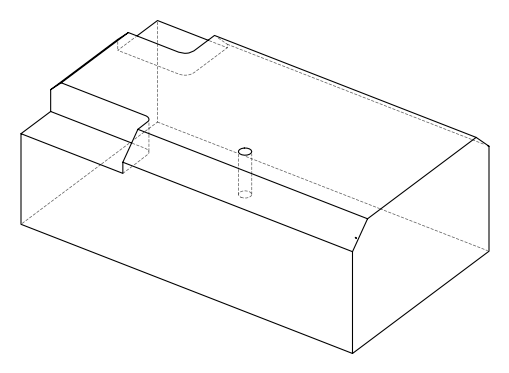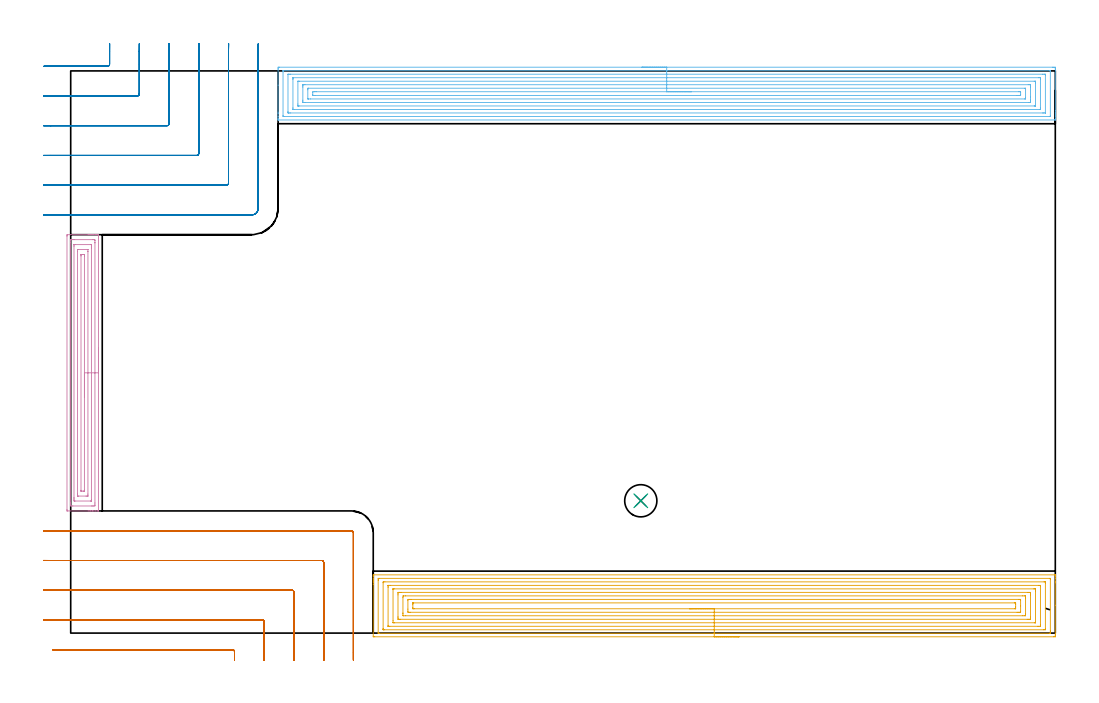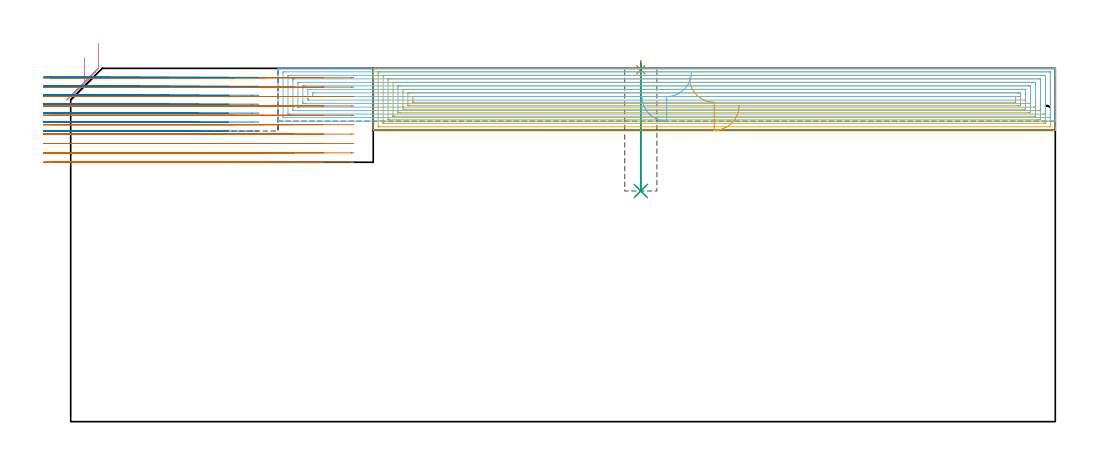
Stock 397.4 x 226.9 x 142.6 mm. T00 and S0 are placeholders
(PLAN: 8 operations, 4 tool changes, 69 min)
(1 SPOT_DRILL | STEP1POCKET | NXT0321_9005460120000 | 0.03 min | 2 mm3)
(2 DRILL_BLIND_HOLE_INTO_CENTER | STEP1POCKET | UGT0301_480 | 0.21 min | 2692 mm3)
(3 DRILL_TO_ENLARGE_BLIND_HOLE | STEP1POCKET | UGT0301_374 | 0.21 min | 3857 mm3)
(4 AREA_MILL | FG_CHAMFER_SURFACE | UGT0205_001 | 4.69 min | 10077 mm3)
(5 AREA_MILL_1 | FG_CHAMFER_SURFACE_1 | UGT0205_001 | 20.25 min | 88624 mm3)
(6 AREA_MILL_2 | FG_CHAMFER_SURFACE_2 | UGT0205_001 | 20.39 min | 72978 mm3)
(7 MILL_CORNER_NOTCH_RECTANGULAR | CORNER_NOTCH_RECTANGULAR | NXT0201_012 | Follow Part, ap 4, ae 75% | 14.26 min | 224402 mm3)
(8 MILL_CORNER_NOTCH_RECTANGULAR_1 | CORNER_NOTCH_RECTANGULAR_1 | NXT0201_012 | Follow Part, ap 4, ae 75% | 9 min | 137011 mm3)
(TOOL NXT0321_9005460120000 | NC Spot Drill, 142deg, 12mm, Carbide, Uncoated | D12 PA142 FL30 Z2)
(TOOL UGT0301_480 | Carbide Drill 8.5 mm | D8.5 PA118 FL75 Z2)
(TOOL UGT0301_374 | Twist Drill Flat Bottom 13 mm | D13 PA180 FL101 Z2)
(TOOL UGT0205_001 | Chamfer Mill 20 x 3 x 45 deg. | D20 FL50 Z2)
(TOOL NXT0201_012 | ENDMILL 16mm [2P460-1600-NA 1630] | D16 FL38 Z6)
(OP 1 SPOT_DRILL)
G17 G21 G94 G90
T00 M6
G54
G17 G0 G90 X230.1 Y53.4 S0 M3
G43 Z152.6 H0
G94 G81 G98 Z142.036 F250. R145.6
G80
M5
M2
(OP 2 DRILL_BLIND_HOLE_INTO_CENTER)
G17 G21 G94 G90
T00 M6
G54
G17 G0 G90 X230.1 Y53.4 S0 M3
G43 Z152.6 H0
G94 G81 G98 Z93.1 F250. R144.6
G80
M5
M2
(OP 3 DRILL_TO_ENLARGE_BLIND_HOLE)
G17 G21 G94 G90
T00 M6
G54
G17 G0 G90 X230.1 Y53.4 S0 M3
G43 Z152.6 H0
G94 G73 G98 Z93.1 F250. Q12.375 R144.6
G80
M5
M2
(OP 4 AREA_MILL)
G17 G21 G94 G90
T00 M6
G54
G17 G0 G90 X11.198 Y115.049 S1061 M3
G43 Z152.6 H0
Z152.598
G94 G1 Y115.011 Z151.727 F250.
Y114.897 Z150.862
Y114.708 Z150.01
Y114.446 Z149.178
Y114.112 Z148.372
Y113.709 Z147.598
Y113.241 Z146.862
Y112.71 Z146.17
Y112.12 Z145.527
Y111.477 Z144.938
Y110.785 Z144.406
Y110.049 Z143.938
Y109.276 Z143.535
Y108.47 Z143.201
Y107.638 Z142.939
Y106.786 Z142.75
Y105.921 Z142.636
Y105.049 Z142.598
X11.196 Y49.412 Z142.595
Y49.391 Z142.593
X11.179 Y49.308 Z142.571
X11.17 Y49.3 Z142.561
X10.879 Z142.278
X10.129 Z141.529
X9.357 Z140.756
X8.854 Z140.25
X8.602 Z139.999
X7.964 Z139.361
X7.712 Z139.11
X7.074 Z138.468
X-1.169 Y49.301 Z130.228
X-1.493 Y49.305 Z129.904
X-1.495 Y49.309 Z129.902
X-1.499 Y49.871 Z129.901
X-1.5 Y160.229 Z129.9
X-1.496 Y160.556 Z129.902
X-1.491 Y160.79 Z129.906
X-1.252 Y160.8 Z130.145
X7.074 Z138.468
X7.712 Z139.11
X7.964 Z139.361
X8.602 Z139.999
X8.854 Z140.25
X9.357 Z140.756
X10.129 Z141.529
X10.633 Z142.032
X10.88 Z142.278
X11.167 Y160.792 Z142.559
X11.204 Y160.79 Z142.596
X11.2 Y160.677 Z142.6
X11.198 Y105.049 Z142.598
X9.783 Z141.183
X9.781 Y52.503 Z141.181
X9.779 Y51.651 Z141.179
X9.777 Y51.617 Z141.177
X9.743 Y51.31 Z141.143
X9.202 Y51.302 Z140.602
X8.854 Y51.301 Z140.254
X8.315 Y51.3 Z139.715
X0.846 Y51.301 Z132.246
X0.304 Y51.303 Z131.704
X-0.043 Y51.31 Z131.357
X-0.08 Y51.651 Z131.32
X-0.083 Y51.69 Z131.317
X-0.086 Y52.541 Z131.314
Y52.583
Y157.601
X-0.082 Y158.449 Z131.318
X-0.08 Y158.486 Z131.32
X-0.043 Y158.79 Z131.357
X0.498 Y158.798 Z131.898
X0.846 Y158.799 Z132.246
X1.385 Y158.8 Z132.785
X8.854 Y158.799 Z140.254
X9.396 Y158.797 Z140.796
X9.743 Y158.79 Z141.143
X9.78 Y158.449 Z141.18
X9.783 Y158.41 Z141.183
X9.786 Y157.559 Z141.186
Y157.517
X9.783 Y105.049 Z141.183
X8.369 Y105.05 Z139.769
X8.367 Y53.918 Z139.767
X8.365 Y53.431 Z139.765
X8.363 Y53.331 Z139.763
X8.361 Y53.314 Z139.761
X8.312 Y53.308 Z139.712
X8.226 Y53.303 Z139.626
X8.095 Y53.3 Z139.495
X1.736 Y53.301 Z133.136
X1.605 Y53.303 Z133.005
X1.35 Y53.31 Z132.75
X1.336 Y53.431 Z132.736
X1.331 Y53.836 Z132.731
X1.329 Y54.321 Z132.729
Y54.728
Y156.187
X1.331 Y156.669 Z132.731
X1.333 Y156.77 Z132.733
X1.335 Y156.787 Z132.735
X1.388 Y156.793 Z132.788
X1.475 Y156.797 Z132.875
X1.605 Y156.8 Z133.005
X1.736 Z133.136
X7.964 Y156.799 Z139.364
X8.095 Y156.797 Z139.495
X8.35 Y156.79 Z139.75
X8.364 Y156.669 Z139.764
X8.369 Y156.264 Z139.769
X8.371 Y155.779 Z139.771
Y155.372
X8.369 Y105.05 Z139.769
X6.955 Z138.355
X6.953 Y56.101 Z138.353
X6.948 Y55.337 Z138.348
X6.947 Y55.315 Z138.347
X6.934 Y55.31 Z138.334
X6.885 Y55.305 Z138.285
X6.785 Y55.302 Z138.185
X6.585 Y55.3 Z137.985
X6.185 Z137.585
X3.073 Z134.473
X2.897 Y55.301 Z134.297
X2.809 Y55.303 Z134.209
X2.765 Y55.307 Z134.165
X2.749 Y55.31 Z134.149
X2.748 Y55.322 Z134.148
X2.743 Y55.983 Z134.143
Y56.101
Y153.999
X2.748 Y154.767 Z134.148
X2.749 Y154.788 Z134.149
X2.766 Y154.791 Z134.166
X2.815 Y154.796 Z134.215
X2.915 Y154.799 Z134.315
X6.803 Z138.203
X6.891 Y154.797 Z138.291
X6.935 Y154.793 Z138.335
X6.95 Y154.79 Z138.35
X6.951 Y154.778 Z138.351
X6.957 Y154.117 Z138.357
Y153.999
X6.955 Y105.05 Z138.355
X5.541 Z136.941
X5.538 Y57.637 Z136.938
X5.535 Y57.393 Z136.935
X5.532 Y57.326 Z136.932
X5.526 Y57.309 Z136.926
X5.512 Y57.306 Z136.912
X5.44 Y57.302 Z136.84
X5.295 Y57.3 Z136.695
X4.986 Z136.386
X4.405 Y57.301 Z135.805
X4.212 Y57.303 Z135.612
X4.179 Y57.306 Z135.579
X4.166 Y57.309 Z135.566
X4.164 Y57.336 Z135.564
X4.159 Y57.467 Z135.559
X4.157 Y57.632 Z135.557
Y152.219
X4.158 Y152.466 Z135.558
X4.162 Y152.715 Z135.562
X4.164 Y152.779 Z135.564
X4.189 Y152.79 Z135.589
X4.26 Y152.795 Z135.66
X4.405 Y152.798 Z135.805
X4.714 Y152.8 Z136.114
X5.295 Y152.799 Z136.695
X5.488 Y152.797 Z136.888
X5.521 Y152.794 Z136.921
X5.534 Y152.791 Z136.934
X5.536 Y152.764 Z136.936
X5.541 Y152.632 Z136.941
X5.542 Y152.467 Z136.942
X5.543 Y152.219 Z136.943
X5.541 Y105.05 Z136.941
Y104.178 Z136.979
Y103.313 Z137.093
Y102.461 Z137.281
Y101.629 Z137.544
Y100.823 Z137.878
Y100.05 Z138.28
Y99.314 Z138.749
Y98.622 Z139.28
Y97.978 Z139.869
Y97.389 Z140.513
Y96.858 Z141.205
Y96.389 Z141.941
X5.54 Y95.986 Z142.714
Y95.652 Z143.52
Y95.39 Z144.352
Y95.201 Z145.204
Y95.087 Z146.069
Y95.049 Z146.94
G0 Z152.6
M5
M2
(OP 5 AREA_MILL_1)
G17 G21 G94 G90
T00 M6
G54
G17 G0 G90 X269.75 Y-1.5 S1061 M3
G43 Z152.6 H0
Z127.6
G94 G1 X269.712 Z126.728 F250.
X269.598 Z125.863
X269.409 Z125.012
X269.147 Z124.18
X268.813 Z123.374
X268.41 Z122.6
X267.942 Z121.864
X267.41 Z121.172
X266.821 Z120.529
X266.178 Z119.939
X265.486 Z119.408
X264.75 Z118.94
X263.976 Z118.537
X263.17 Z118.203
X262.338 Z117.941
X261.486 Z117.752
X260.622 Z117.638
X259.75 Z117.6
X122.71
X122.344 Y-1.496 Z117.602
X122.11 Y-1.492 Z117.606
X122.1 Y-1.254 Z117.844
Y19.706 Z138.801
Y20.312 Z139.406
Y20.874 Z139.971
Y21.199 Z140.295
Y21.761 Z140.857
Y22.086 Z141.181
Y22.736 Z141.835
Y23.114 Z142.213
X122.107 Y23.471 Z142.562
X122.11 Y23.497 Z142.588
X122.264 Y23.5 Z142.6
X397.236
X397.39 Y23.497 Z142.588
X397.393 Y23.471 Z142.562
X397.4 Y23.114 Z142.213
Y22.736 Z141.835
Y22.086 Z141.181
Y20.874 Z139.971
Y20.312 Z139.406
Y11.222 Z130.319
Y-0.367 Z118.73
X397.396 Y-0.973 Z118.125
X397.392 Y-1.492 Z117.606
X397.315 Y-1.494 Z117.603
X396.79 Y-1.5 Z117.6
X259.75
Y-0.086 Z119.014
X124.495
X124.272 Y-0.084 Z119.016
X124.161 Y-0.081 Z119.019
X124.114 Y-0.079 Z119.021
X124.11 Y-0.045 Z119.055
X124.105 Y0.055 Z119.155
X124.101 Y0.306 Z119.406
Y21.199 Z140.299
X124.102 Y21.59 Z140.69
X124.11 Y21.984 Z141.084
X124.115 Y22.079 Z141.179
X124.161 Y22.081 Z141.181
X124.272 Y22.084 Z141.184
X124.495 Y22.086 Z141.186
X395.005
X395.228 Y22.084 Z141.184
X395.339 Y22.081 Z141.181
X395.386 Y22.079 Z141.179
X395.39 Y22.045 Z141.145
X395.394 Y21.945 Z141.045
X395.399 Y21.694 Z140.794
Y0.801 Z119.901
X395.398 Y0.41 Z119.51
X395.39 Y0.016 Z119.116
X395.385 Y-0.079 Z119.021
X395.339 Y-0.081 Z119.019
X395.228 Y-0.084 Z119.016
X395.005 Y-0.086 Z119.014
X259.75
Y1.328 Z120.428
X126.643 Y1.329 Z120.429
X126.281 Y1.33 Z120.43
X126.161 Y1.333 Z120.433
X126.122 Y1.335 Z120.435
X126.11 Y1.347 Z120.447
X126.106 Y1.388 Z120.488
X126.102 Y1.508 Z120.608
X126.1 Y1.688 Z120.788
Y1.868 Z120.968
X126.101 Y20.312 Z139.412
X126.102 Y20.489 Z139.589
X126.11 Y20.664 Z139.764
X126.281 Y20.667 Z139.767
X126.813 Y20.671 Z139.771
X392.857
X393.219 Y20.67 Z139.77
X393.339 Y20.667 Z139.767
X393.378 Y20.665 Z139.765
X393.39 Y20.653 Z139.753
X393.394 Y20.611 Z139.711
X393.398 Y20.492 Z139.592
X393.4 Y20.312 Z139.412
Y20.132 Z139.232
X393.399 Y1.688 Z120.788
X393.398 Y1.51 Z120.61
X393.39 Y1.335 Z120.435
X393.219 Y1.333 Z120.433
X392.687 Y1.329 Z120.429
X259.75 Y1.328 Z120.428
Y2.743 Z121.843
X128.79
X128.191 Y2.747 Z121.847
X128.123 Y2.749 Z121.849
X128.11 Y2.752 Z121.852
X128.107 Y2.772 Z121.872
X128.103 Y2.822 Z121.922
X128.101 Y3.024 Z122.124
X128.1 Y18.505 Z137.605
X128.101 Y18.965 Z138.065
X128.104 Y19.178 Z138.278
X128.108 Y19.231 Z138.331
X128.111 Y19.25 Z138.35
X128.133 Y19.252 Z138.352
X128.238 Y19.255 Z138.355
X128.959 Y19.257 Z138.357
X129.128
X390.71
X391.309 Y19.253 Z138.353
X391.377 Y19.25 Z138.35
X391.39 Y19.248 Z138.348
X391.393 Y19.228 Z138.328
X391.397 Y19.178 Z138.278
X391.399 Y18.976 Z138.076
X391.4 Y3.495 Z122.595
X391.399 Y3.035 Z122.135
X391.396 Y2.821 Z121.921
X391.392 Y2.769 Z121.869
X391.389 Y2.749 Z121.849
X391.367 Y2.748 Z121.848
X391.262 Y2.745 Z121.845
X390.541 Y2.743 Z121.843
X390.372
X259.75
Y4.157 Z123.257
X130.745
X130.552 Y4.158 Z123.258
X130.167 Y4.162 Z123.262
X130.119 Y4.164 Z123.264
X130.11 Y4.172 Z123.272
X130.106 Y4.201 Z123.301
X130.102 Y4.257 Z123.357
X130.101 Y4.348 Z123.448
X130.1 Y4.989 Z124.089
X130.101 Y17.651 Z136.751
X130.103 Y17.812 Z136.912
X130.106 Y17.83 Z136.93
X130.108 Y17.835 Z136.935
X130.129 Y17.837 Z136.937
X130.23 Y17.841 Z136.941
X130.359 Y17.843 Z136.943
X130.552
X388.755
X388.948 Y17.842 Z136.942
X389.333 Y17.838 Z136.938
X389.38 Y17.836 Z136.936
X389.39 Y17.828 Z136.928
X389.394 Y17.799 Z136.899
X389.398 Y17.743 Z136.843
X389.399 Y17.651 Z136.751
X389.4 Y17.011 Z136.111
X389.399 Y4.348 Z123.448
X389.397 Y4.188 Z123.288
X389.394 Y4.169 Z123.269
X389.392 Y4.165 Z123.265
X389.372 Y4.163 Z123.263
X389.27 Y4.159 Z123.259
X389.141 Y4.157 Z123.257
X388.948
X259.75
Y5.571 Z124.671
X133.085 Y5.572 Z124.672
X132.53 Y5.575 Z124.675
X132.185 Y5.578 Z124.678
X132.11 Y5.588 Z124.688
X132.104 Y5.659 Z124.759
X132.101 Y6.122 Z125.222
X132.1 Y6.55 Z125.65
Y15.418 Z134.518
X132.104 Y15.878 Z134.978
X132.109 Y16.296 Z135.396
X132.123 Y16.422 Z135.522
X132.253 Y16.424 Z135.524
X132.53 Y16.427 Z135.527
X132.869 Y16.428 Z135.528
X133.423 Y16.429 Z135.529
X386.415 Y16.428 Z135.528
X386.97 Y16.425 Z135.525
X387.315 Y16.422 Z135.522
X387.39 Y16.412 Z135.512
X387.396 Y16.341 Z135.441
X387.399 Y15.878 Z134.978
X387.4 Y15.45 Z134.55
Y6.582 Z125.682
X387.396 Y6.122 Z125.222
X387.391 Y5.704 Z124.804
X387.377 Y5.578 Z124.678
X387.247 Y5.576 Z124.676
X386.97 Y5.573 Z124.673
X386.631 Y5.571 Z124.671
X386.077
X259.75
Y6.985 Z126.085
X135.209
X134.338 Y6.987 Z126.087
X134.316 Y6.988 Z126.088
X134.11 Y7.009 Z126.109
X134.104 Y7.22 Z126.32
X134.101 Y7.896 Z126.996
X134.1 Y8.11 Z127.21
X134.101 Y14.317 Z133.417
X134.11 Y14.991 Z134.091
X134.295 Y15.012 Z134.112
X134.316 Y15.013 Z134.113
X135.185 Y15.015 Z134.115
X384.267
X385.162 Y15.013 Z134.113
X385.184 Y15.012 Z134.112
X385.39 Y14.991 Z134.091
X385.396 Y14.78 Z133.88
X385.399 Y14.104 Z133.204
X385.4 Y13.89 Z132.99
X385.399 Y7.683 Z126.783
X385.39 Y7.009 Z126.109
X385.205 Y6.988 Z126.088
X385.184 Y6.987 Z126.087
X384.315 Y6.985 Z126.085
X259.75
Y8.399 Z127.499
X136.994 Y8.4 Z127.5
X136.485 Y8.402 Z127.502
X136.101 Y8.407 Z127.507
X136.1 Y8.784 Z127.884
Y9.67 Z128.77
Y13.217 Z132.317
X136.101 Y13.593 Z132.693
X136.61 Y13.599 Z132.699
X136.994 Y13.6 Z132.7
X137.501
X382.506
X383.015 Y13.598 Z132.698
X383.399 Y13.593 Z132.693
X383.4 Y13.217 Z132.317
Y11. Z130.1
Y8.783 Z127.883
X383.399 Y8.406 Z127.506
X382.89 Y8.401 Z127.501
X382.506 Y8.4 Z127.5
X381.999 Y8.399 Z127.499
X259.75
Y9.814 Z128.914
X138.635
X138.345 Y9.815 Z128.915
X138.201 Y9.818 Z128.918
X138.131 Y9.821 Z128.921
X138.11 Y9.826 Z128.926
X138.108 Y9.852 Z128.952
X138.101 Y10.344 Z129.444
X138.1 Y11.443 Z130.543
X138.102 Y12.116 Z131.216
X138.108 Y12.163 Z131.263
X138.111 Y12.18 Z131.28
X138.127 Y12.181 Z131.281
X138.219 Y12.184 Z131.284
X138.406 Y12.186 Z131.286
X380.865
X381.155 Y12.185 Z131.285
X381.299 Y12.182 Z131.282
X381.369 Y12.179 Z131.279
X381.39 Y12.174 Z131.274
X381.392 Y12.148 Z131.248
X381.399 Y11.656 Z130.756
X381.4 Y10.557 Z129.657
X381.398 Y9.884 Z128.984
X381.392 Y9.837 Z128.937
X381.389 Y9.82 Z128.92
X381.373 Y9.819 Z128.919
X381.281 Y9.816 Z128.916
X381.094 Y9.814 Z128.914
X259.75
X258.878 Z128.952
X258.014 Z129.066
X257.162 Z129.254
X256.33 Z129.517
X255.524 Z129.851
X254.75 Z130.253
X254.014 Z130.722
X253.322 Z131.253
X252.679 Z131.843
X252.09 Z132.486
X251.558 Z133.178
X251.09 Z133.914
X250.687 Z134.687
X250.353 Z135.493
X250.091 Z136.325
X249.902 Z137.177
X249.788 Z138.042
X249.75 Z138.914
G0 Z152.6
M5
M2
(OP 6 AREA_MILL_2)
G17 G21 G94 G90
T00 M6
G54
G17 G0 G90 X230.55 Y228.4 S1061 M3
G43 Z152.6 H0
Z131.3
G94 G1 X230.588 Z130.428 F250.
X230.702 Z129.564
X230.891 Z128.712
X231.153 Z127.88
X231.487 Z127.074
X231.89 Z126.3
X232.358 Z125.564
X232.89 Z124.872
X233.479 Z124.229
X234.122 Z123.64
X234.814 Z123.109
X235.55 Z122.64
X236.324 Z122.237
X237.13 Z121.903
X237.962 Z121.641
X238.814 Z121.452
X239.678 Z121.338
X240.55 Z121.3
X396.299
X396.79 Y228.399 Z121.301
X397.275 Y228.395 Z121.303
X397.391 Y228.392 Z121.306
X397.396 Y227.915 Z121.783
X397.4 Y227.31 Z122.387
Y210.841 Z138.854
Y210.237 Z139.457
Y209.678 Z140.019
Y209.353 Z140.343
Y208.794 Z140.902
Y208.469 Z141.226
Y207.82 Z141.879
Y207.456 Z142.243
Y207.116 Z142.575
X397.392 Y207.102 Z142.588
X397.236 Y207.1 Z142.6
X83.864
X83.708 Y207.102 Z142.588
X83.7 Y207.116 Z142.575
Y207.456 Z142.243
Y207.82 Z141.879
Y208.469 Z141.226
Y209.678 Z140.019
Y210.237 Z139.457
Y221.146 Z128.552
Y227.311 Z122.387
X83.704 Y227.915 Z121.783
X83.709 Y228.392 Z121.306
X83.825 Y228.395 Z121.303
X84.31 Y228.4 Z121.3
X240.55
Y226.986 Z122.714
X395.004 Y226.985 Z122.715
X395.05
X395.39 Y226.975 Z122.725
X395.394 Y226.869 Z122.831
X395.399 Y226.64 Z123.06
Y208.962 Z140.738
X395.392 Y208.57 Z141.13
X395.39 Y208.523 Z141.177
X395.373 Y208.52 Z141.18
X395.322 Y208.517 Z141.183
X395.216 Y208.515 Z141.185
X86.096
X86.049
X85.71 Y208.525 Z141.175
X85.706 Y208.631 Z141.069
X85.701 Y208.86 Z140.84
Y226.538 Z123.162
X85.708 Y226.93 Z122.77
X85.71 Y226.977 Z122.723
X85.727 Y226.98 Z122.72
X85.778 Y226.983 Z122.717
X85.884 Y226.985 Z122.715
X240.55 Y226.986 Z122.714
Y225.571 Z124.129
X392.326
X392.908 Y225.57 Z124.13
X393.218 Y225.567 Z124.133
X393.321 Y225.564 Z124.136
X393.39 Y225.556 Z124.144
X393.394 Y225.442 Z124.258
X393.398 Y225.263 Z124.437
X393.4 Y225.084 Z124.616
X393.399 Y210.058 Z139.642
X393.396 Y209.998 Z139.702
X393.39 Y209.951 Z139.749
X393.385 Y209.935 Z139.765
X393.373 Y209.934 Z139.766
X393.218 Y209.931 Z139.769
X392.637 Y209.929 Z139.771
X392.326 Y209.928 Z139.772
X88.774 Y209.929 Z139.771
X88.192 Y209.93 Z139.77
X87.882 Y209.933 Z139.767
X87.779 Y209.935 Z139.765
X87.71 Y209.944 Z139.756
X87.706 Y210.057 Z139.643
X87.702 Y210.237 Z139.463
X87.7 Y210.416 Z139.284
X87.701 Y225.442 Z124.258
X87.704 Y225.502 Z124.198
X87.71 Y225.549 Z124.151
X87.715 Y225.565 Z124.135
X87.727 Y225.566 Z124.134
X87.882 Y225.569 Z124.131
X88.463 Y225.571 Z124.129
X88.774
X240.55
Y224.157 Z125.543
X390.764
X391.288 Y224.156 Z125.544
X391.341 Y224.155 Z125.545
X391.377 Y224.151 Z125.549
X391.39 Y224.148 Z125.552
X391.392 Y224.128 Z125.572
X391.396 Y223.928 Z125.772
X391.4 Y223.528 Z126.172
Y212.005 Z137.695
X391.395 Y211.579 Z138.121
X391.39 Y211.367 Z138.333
X391.387 Y211.349 Z138.351
X391.362 Y211.347 Z138.353
X391.304 Y211.345 Z138.355
X391.208 Y211.343 Z138.357
X90.336
X89.812 Y211.344 Z138.356
X89.759 Y211.345 Z138.355
X89.723 Y211.349 Z138.351
X89.71 Y211.352 Z138.348
X89.708 Y211.372 Z138.328
X89.704 Y211.572 Z138.128
X89.7 Y211.972 Z137.728
Y223.495 Z126.205
X89.705 Y223.921 Z125.779
X89.71 Y224.133 Z125.567
X89.713 Y224.151 Z125.549
X89.738 Y224.153 Z125.547
X89.796 Y224.155 Z125.545
X89.892 Y224.157 Z125.543
X240.55
Y222.743 Z126.957
X388.888
X389.154 Y222.741 Z126.959
X389.331 Y222.738 Z126.962
X389.389 Y222.736 Z126.964
X389.392 Y222.728 Z126.972
X389.395 Y222.702 Z126.998
X389.398 Y222.611 Z127.089
X389.4 Y221.972 Z127.728
X389.399 Y212.889 Z136.811
X389.397 Y212.809 Z136.891
X389.394 Y212.77 Z136.93
X389.392 Y212.765 Z136.935
X389.362 Y212.763 Z136.937
X389.287 Y212.76 Z136.94
X389.021 Y212.757 Z136.943
X388.888
X92.212
X91.946 Y212.759 Z136.941
X91.769 Y212.762 Z136.938
X91.711 Y212.764 Z136.936
X91.708 Y212.772 Z136.928
X91.705 Y212.798 Z136.902
X91.702 Y212.889 Z136.811
X91.7 Y213.528 Z136.172
X91.701 Y222.611 Z127.089
X91.703 Y222.691 Z127.009
X91.706 Y222.73 Z126.97
X91.708 Y222.734 Z126.966
X91.738 Y222.737 Z126.963
X91.813 Y222.74 Z126.96
X92.079 Y222.743 Z126.957
X92.212
X240.55
Y221.329 Z128.371
X386.479
X386.969 Y221.327 Z128.373
X387.377 Y221.323 Z128.377
X387.39 Y221.321 Z128.379
X387.396 Y221.305 Z128.395
X387.399 Y220.844 Z128.856
X387.4 Y220.417 Z129.283
Y216.424 Z133.276
Y215.114 Z134.586
X387.398 Y214.656 Z135.044
X387.394 Y214.235 Z135.465
X387.388 Y214.178 Z135.522
X387.336 Y214.176 Z135.524
X387.214 Y214.173 Z135.527
X386.969 Y214.172 Z135.528
X386.566 Y214.171 Z135.529
X94.621
X94.131 Y214.173 Z135.527
X93.723 Y214.177 Z135.523
X93.71 Y214.179 Z135.521
X93.704 Y214.195 Z135.505
X93.701 Y214.656 Z135.044
X93.7 Y215.083 Z134.617
Y220.386 Z129.314
X93.702 Y220.844 Z128.856
X93.706 Y221.264 Z128.436
X93.712 Y221.322 Z128.378
X93.764 Y221.324 Z128.376
X93.886 Y221.327 Z128.373
X94.131 Y221.328 Z128.372
X94.534 Y221.329 Z128.371
X240.55
Y219.915 Z129.785
X385.183 Y219.914 Z129.786
X385.23 Y219.913 Z129.787
X385.367 Y219.908 Z129.792
X385.39 Y219.863 Z129.837
X385.393 Y219.844 Z129.856
X385.399 Y219.746 Z129.954
Y216.211 Z133.489
X385.395 Y215.995 Z133.705
X385.385 Y215.592 Z134.108
X385.183 Y215.587 Z134.113
X385.137 Y215.586 Z134.114
X96.81 Y215.585 Z134.115
X95.917 Y215.586 Z134.114
X95.87 Y215.587 Z134.113
X95.733 Y215.592 Z134.108
X95.71 Y215.637 Z134.063
X95.707 Y215.656 Z134.044
X95.701 Y215.753 Z133.947
Y219.289 Z130.411
X95.705 Y219.505 Z130.195
X95.715 Y219.908 Z129.792
X95.917 Y219.913 Z129.787
X95.963 Y219.914 Z129.786
X240.55 Y219.915 Z129.785
Y218.5 Z131.2
X382.505
X383.089 Y218.498 Z131.202
X383.398 Y218.493 Z131.207
X383.4 Y218.192 Z131.508
Y217.308 Z132.392
X383.398 Y217.007 Z132.693
X382.815 Y217.001 Z132.699
X382.505 Y217. Z132.7
X381.924
X98.595
X98.011 Y217.002 Z132.698
X97.702 Y217.007 Z132.693
X97.7 Y217.31 Z132.39
Y218.192 Z131.508
X97.702 Y218.493 Z131.207
X98.285 Y218.499 Z131.201
X98.595 Y218.5 Z131.2
X99.176
X240.55
X241.422 Z131.238
X242.286 Z131.351
X243.138 Z131.54
X243.97 Z131.803
X244.776 Z132.136
X245.55 Z132.539
X246.286 Z133.008
X246.978 Z133.539
X247.621 Z134.129
X248.21 Z134.772
X248.742 Z135.464
X249.21 Z136.2
X249.613 Z136.973
X249.947 Z137.779
X250.209 Z138.611
X250.398 Z139.463
X250.512 Z140.328
X250.55 Z141.2
G0 Z152.6
M5
M2
(OP 7 MILL_CORNER_NOTCH_RECTANGULAR)
G17 G21 G94 G90
T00 M6
G54
G17 G0 G90 X66.117 Y-11. S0 M3
G43 Z152.6 H1
Z138.81
G94 G1 X66.101 Y-8. F250.
X66.1 Y-7.746 F500.
Y-7.495
G3 X65.305 Y-6.7 R0.8
G1 X-4.372
X-7.372 F250.
G0 Z152.6
X78.122 Y-11.
Z138.81
G1 X78.101 Y-8.
X78.1 Y-7.746 F500.
Y4.505
G3 X77.305 Y5.3 R0.8
G1 X-7.756
X-8. Y5.301
X-11. Y5.321 F250.
G0 Z152.6
X90.133 Y-11.
Z138.81
G1 X90.101 Y-8.
G2 X90.1 Y-7.746 R24. F500.
G1 Y16.505
G3 X89.305 Y17.3 R0.8
G1 X-7.756
G2 X-8. Y17.301 R24.
G1 X-11. Y17.332 F250.
G0 Z152.6
X102.166 Y-10.999
Z138.81
G1 X102.103 Y-8.
G2 X102.1 Y-7.746 R12. F500.
G1 Y28.504
G3 X101.304 Y29.3 R0.8
G1 X-7.756
G2 X-8. Y29.302 R12.
G1 X-10.999 Y29.363 F250.
G0 Z152.6
X114.1 Y-10.746
Z138.81
G1 Y-7.746
Y40.504 F500.
G3 X113.304 Y41.3 R0.8
G1 X-7.756
X-10.756 F250.
G0 Z152.6
X66.117 Y-11.
Z135.02
G1 X66.101 Y-8.
X66.1 Y-7.746 F500.
Y-7.495
G3 X65.305 Y-6.7 R0.8
G1 X-4.372
X-7.372 F250.
G0 Z152.6
X78.122 Y-11.
Z135.02
G1 X78.101 Y-8.
X78.1 Y-7.746 F500.
Y4.505
G3 X77.305 Y5.3 R0.8
G1 X-8.
X-11. F250.
G0 Z152.6
X90.133 Y-11.
Z135.02
G1 X90.101 Y-8.
G2 X90.1 Y-7.746 R24. F500.
G1 Y16.505
G3 X89.305 Y17.3 R0.8
G1 X-8.
X-11. F250.
G0 Z152.6
X102.166 Y-10.999
Z135.02
G1 X102.103 Y-8.
G2 X102.1 Y-7.746 R12. F500.
G1 Y28.504
G3 X101.304 Y29.3 R0.8
G1 X-8.
X-11. F250.
G0 Z152.6
X114.1 Y-10.746
Z135.02
G1 Y-7.746
Y40.504 F500.
G3 X113.304 Y41.3 R0.8
G1 X-8.
X-11. F250.
G0 Z152.6
X66.117 Y-11.
Z131.23
G1 X66.101 Y-8.
X66.1 Y-7.746 F500.
Y-7.495
G3 X65.305 Y-6.7 R0.8
G1 X-4.372
X-7.372 F250.
G0 Z152.6
X78.122 Y-11.
Z131.23
G1 X78.101 Y-8.
X78.1 Y-7.746 F500.
Y4.505
G3 X77.305 Y5.3 R0.8
G1 X-8.
X-11. F250.
G0 Z152.6
X90.133 Y-11.
Z131.23
G1 X90.101 Y-8.
G2 X90.1 Y-7.746 R24. F500.
G1 Y16.505
G3 X89.305 Y17.3 R0.8
G1 X-8.
X-11. F250.
G0 Z152.6
X102.166 Y-10.999
Z131.23
G1 X102.103 Y-8.
G2 X102.1 Y-7.746 R12. F500.
G1 Y28.504
G3 X101.304 Y29.3 R0.8
G1 X-8.
X-11. F250.
G0 Z152.6
X114.1 Y-10.746
Z131.23
G1 Y-7.746
Y40.504 F500.
G3 X113.304 Y41.3 R0.8
G1 X-8.
X-11. F250.
G0 Z152.6
X66.117 Y-11.
Z127.44
G1 X66.101 Y-8.
X66.1 Y-7.746 F500.
Y-7.495
G3 X65.305 Y-6.7 R0.8
G1 X-4.372
X-7.372 F250.
G0 Z152.6
X78.122 Y-11.
Z127.44
G1 X78.101 Y-8.
X78.1 Y-7.746 F500.
Y4.505
G3 X77.305 Y5.3 R0.8
G1 X-8.
X-11. F250.
G0 Z152.6
X90.133 Y-11.
Z127.44
G1 X90.101 Y-8.
G2 X90.1 Y-7.746 R24. F500.
G1 Y16.505
G3 X89.305 Y17.3 R0.8
G1 X-8.
X-11. F250.
G0 Z152.6
X102.166 Y-10.999
Z127.44
G1 X102.103 Y-8.
G2 X102.1 Y-7.746 R12. F500.
G1 Y28.504
G3 X101.304 Y29.3 R0.8
G1 X-8.
X-11. F250.
G0 Z152.6
X114.1 Y-10.746
Z127.44
G1 Y-7.746
Y40.504 F500.
G3 X113.304 Y41.3 R0.8
G1 X-8.
X-11. F250.
G0 Z152.6
X66.1 Y-11.
Z123.65
G1 Y-8.
Y-7.495 F500.
G3 X65.305 Y-6.7 R0.8
G1 X-4.372
X-7.372 F250.
G0 Z152.6
X78.1 Y-11.
Z123.65
G1 Y-8.
Y4.505 F500.
G3 X77.305 Y5.3 R0.8
G1 X-8.
X-11. F250.
G0 Z152.6
X90.1 Y-11.
Z123.65
G1 Y-8.
Y16.505 F500.
G3 X89.305 Y17.3 R0.8
G1 X-8.
X-11. F250.
G0 Z152.6
X102.1 Y-11.
Z123.65
G1 Y-8.
Y28.504 F500.
G3 X101.304 Y29.3 R0.8
G1 X-8.
X-11. F250.
G0 Z152.6
X114.1 Y-11.
Z123.65
G1 Y-8.
Y40.504 F500.
G3 X113.304 Y41.3 R0.8
G1 X-8.
X-11. F250.
G0 Z152.6
X66.1 Y-11.
Z119.86
G1 Y-8.
Y-7.495 F500.
G3 X65.305 Y-6.7 R0.8
G1 X-4.372
X-7.372 F250.
G0 Z152.6
X78.1 Y-11.
Z119.86
G1 Y-8.
Y4.505 F500.
G3 X77.305 Y5.3 R0.8
G1 X-8.
X-11. F250.
G0 Z152.6
X90.1 Y-11.
Z119.86
G1 Y-8.
Y16.505 F500.
G3 X89.305 Y17.3 R0.8
G1 X-8.
X-11. F250.
G0 Z152.6
X102.1 Y-11.
Z119.86
G1 Y-8.
Y28.504 F500.
G3 X101.304 Y29.3 R0.8
G1 X-8.
X-11. F250.
G0 Z152.6
X114.1 Y-11.
Z119.86
G1 Y-8.
Y40.504 F500.
G3 X113.304 Y41.3 R0.8
G1 X-8.
X-11. F250.
G0 Z152.6
X66.1 Y-11.
Z116.07
G1 Y-8.
Y-7.495 F500.
G3 X65.305 Y-6.7 R0.8
G1 X-4.372
X-7.372 F250.
G0 Z152.6
X78.1 Y-11.
Z116.07
G1 Y-8.
Y4.505 F500.
G3 X77.305 Y5.3 R0.8
G1 X-8.
X-11. F250.
G0 Z152.6
X90.1 Y-11.
Z116.07
G1 Y-8.
Y16.505 F500.
G3 X89.305 Y17.3 R0.8
G1 X-8.
X-11. F250.
G0 Z152.6
X102.1 Y-11.
Z116.07
G1 Y-8.
Y28.504 F500.
G3 X101.304 Y29.3 R0.8
G1 X-8.
X-11. F250.
G0 Z152.6
X114.1 Y-11.
Z116.07
G1 Y-8.
Y40.504 F500.
G3 X113.304 Y41.3 R0.8
G1 X-8.
X-11. F250.
G0 Z152.6
X66.1 Y-11.
Z112.28
G1 Y-8.
Y-7.495 F500.
G3 X65.305 Y-6.7 R0.8
G1 X-4.372
X-7.372 F250.
G0 Z152.6
X78.1 Y-11.
Z112.28
G1 Y-8.
Y4.505 F500.
G3 X77.305 Y5.3 R0.8
G1 X-8.
X-11. F250.
G0 Z152.6
X90.1 Y-11.
Z112.28
G1 Y-8.
Y16.505 F500.
G3 X89.305 Y17.3 R0.8
G1 X-8.
X-11. F250.
G0 Z152.6
X102.1 Y-11.
Z112.28
G1 Y-8.
Y28.504 F500.
G3 X101.304 Y29.3 R0.8
G1 X-8.
X-11. F250.
G0 Z152.6
X114.1 Y-11.
Z112.28
G1 Y-8.
Y40.504 F500.
G3 X113.304 Y41.3 R0.8
G1 X-8.
X-11. F250.
G0 Z152.6
X66.1 Y-11.
Z108.49
G1 Y-8.
Y-7.495 F500.
G3 X65.305 Y-6.7 R0.8
G1 X-4.372
X-7.372 F250.
G0 Z152.6
X78.1 Y-11.
Z108.49
G1 Y-8.
Y4.505 F500.
G3 X77.305 Y5.3 R0.8
G1 X-8.
X-11. F250.
G0 Z152.6
X90.1 Y-11.
Z108.49
G1 Y-8.
Y16.505 F500.
G3 X89.305 Y17.3 R0.8
G1 X-8.
X-11. F250.
G0 Z152.6
X102.1 Y-11.
Z108.49
G1 Y-8.
Y28.504 F500.
G3 X101.304 Y29.3 R0.8
G1 X-8.
X-11. F250.
G0 Z152.6
X114.1 Y-11.
Z108.49
G1 Y-8.
Y40.504 F500.
G3 X113.304 Y41.3 R0.8
G1 X-8.
X-11. F250.
G0 Z152.6
X66.1 Y-11.
Z104.7
G1 Y-8.
Y-7.495 F500.
G3 X65.305 Y-6.7 R0.8
G1 X-4.372
X-7.372 F250.
G0 Z152.6
X78.1 Y-11.
Z104.7
G1 Y-8.
Y4.505 F500.
G3 X77.305 Y5.3 R0.8
G1 X-8.
X-11. F250.
G0 Z152.6
X90.1 Y-11.
Z104.7
G1 Y-8.
Y16.505 F500.
G3 X89.305 Y17.3 R0.8
G1 X-8.
X-11. F250.
G0 Z152.6
X102.1 Y-11.
Z104.7
G1 Y-8.
Y28.504 F500.
G3 X101.304 Y29.3 R0.8
G1 X-8.
X-11. F250.
G0 Z152.6
X114.1 Y-11.
Z104.7
G1 Y-8.
Y40.504 F500.
G3 X113.304 Y41.3 R0.8
G1 X-8.
X-11. F250.
G0 Z152.6
M5
M2
(OP 8 MILL_CORNER_NOTCH_RECTANGULAR_1)
G17 G21 G94 G90
T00 M6
G54
G17 G0 G90 X-10.771 Y228.799 S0 M3
G43 Z152.6 H1
Z138.986
G94 G1 X-7.771 Y228.8 F250.
X14.905 F500.
G3 X15.7 Y229.595 R0.8
G1 Y234.646
X15.701 Y234.9
X15.713 Y237.9 F250.
G0 Z152.6
X-11. Y216.784
Z138.986
G1 X-8. Y216.799
X-7.752 Y216.8 F500.
X26.905
G3 X27.7 Y217.595 R0.8
G1 Y234.646
X27.701 Y234.9
X27.717 Y237.9 F250.
G0 Z152.6
X-11. Y204.779
Z138.986
G1 X-8. Y204.799
X-7.752 Y204.8 F500.
X38.905
G3 X39.7 Y205.595 R0.8
G1 Y234.646
X39.701 Y234.9
X39.722 Y237.9 F250.
G0 Z152.6
X-11. Y192.768
Z138.986
G1 X-8. Y192.799
G2 X-7.752 Y192.8 R24. F500.
G1 X50.904
G3 X51.7 Y193.596 R0.8
G1 Y234.646
G2 X51.701 Y234.9 R24.
G1 X51.733 Y237.9 F250.
G0 Z152.6
X-10.999 Y180.736
Z138.986
G1 X-8. Y180.797
G2 X-7.752 Y180.8 R12. F500.
G1 X62.904
G3 X63.7 Y181.596 R0.8
G1 Y234.646
G2 X63.703 Y234.9 R12.
G1 X63.766 Y237.899 F250.
G0 Z152.6
X-10.752 Y168.8
Z138.986
G1 X-7.752
X73.1 F500.
G3 X75.7 Y171.4 R2.6
G1 Y234.646
Y237.646 F250.
G0 Z152.6
X-10.771 Y228.8
Z135.371
G1 X-7.771
X14.905 F500.
G3 X15.7 Y229.595 R0.8
G1 Y234.646
X15.701 Y234.9
X15.713 Y237.9 F250.
G0 Z152.6
X-11. Y216.8
Z135.371
G1 X-8.
X26.905 F500.
G3 X27.7 Y217.595 R0.8
G1 Y234.646
X27.701 Y234.9
X27.717 Y237.9 F250.
G0 Z152.6
X-11. Y204.8
Z135.371
G1 X-8.
X38.905 F500.
G3 X39.7 Y205.595 R0.8
G1 Y234.646
G2 X39.701 Y234.9 R36.
G1 X39.722 Y237.9 F250.
G0 Z152.6
X-11. Y192.8
Z135.371
G1 X-8.
X50.904 F500.
G3 X51.7 Y193.596 R0.8
G1 Y234.646
G2 X51.701 Y234.9 R24.
G1 X51.733 Y237.9 F250.
G0 Z152.6
X-11. Y180.8
Z135.371
G1 X-8.
X62.904 F500.
G3 X63.7 Y181.596 R0.8
G1 Y234.646
G2 X63.703 Y234.9 R12.
G1 X63.766 Y237.899 F250.
G0 Z152.6
X-11. Y168.8
Z135.371
G1 X-8.
X73.1 F500.
G3 X75.7 Y171.4 R2.6
G1 Y234.646
Y237.646 F250.
G0 Z152.6
X-10.771 Y228.8
Z131.757
G1 X-7.771
X14.905 F500.
G3 X15.7 Y229.595 R0.8
G1 Y234.646
X15.701 Y234.9
X15.713 Y237.9 F250.
G0 Z152.6
X-11. Y216.8
Z131.757
G1 X-8.
X26.905 F500.
G3 X27.7 Y217.595 R0.8
G1 Y234.646
X27.701 Y234.9
X27.717 Y237.9 F250.
G0 Z152.6
X-11. Y204.8
Z131.757
G1 X-8.
X38.905 F500.
G3 X39.7 Y205.595 R0.8
G1 Y234.646
X39.701 Y234.9
X39.722 Y237.9 F250.
G0 Z152.6
X-11. Y192.8
Z131.757
G1 X-8.
X50.904 F500.
G3 X51.7 Y193.596 R0.8
G1 Y234.646
G2 X51.701 Y234.9 R24.
G1 X51.733 Y237.9 F250.
G0 Z152.6
X-11. Y180.8
Z131.757
G1 X-8.
X62.904 F500.
G3 X63.7 Y181.596 R0.8
G1 Y234.646
G2 X63.703 Y234.9 R12.
G1 X63.766 Y237.899 F250.
G0 Z152.6
X-11. Y168.8
Z131.757
G1 X-8.
X73.1 F500.
G3 X75.7 Y171.4 R2.6
G1 Y234.646
Y237.646 F250.
G0 Z152.6
X-10.771 Y228.8
Z128.143
G1 X-7.771
X14.905 F500.
G3 X15.7 Y229.595 R0.8
G1 Y234.9
Y237.9 F250.
G0 Z152.6
X-11. Y216.8
Z128.143
G1 X-8.
X26.905 F500.
G3 X27.7 Y217.595 R0.8
G1 Y229.595
Y234.9
Y237.9 F250.
G0 Z152.6
X-11. Y204.8
Z128.143
G1 X-8.
X38.905 F500.
G3 X39.7 Y205.595 R0.8
G1 Y217.595
Y234.9
Y237.9 F250.
G0 Z152.6
X-11. Y192.8
Z128.143
G1 X-8.
X50.904 F500.
G3 X51.7 Y193.596 R0.8
G1 Y205.595
Y234.9
Y237.9 F250.
G0 Z152.6
X-11. Y180.8
Z128.143
G1 X-8.
X62.904 F500.
G3 X63.7 Y181.596 R0.8
G1 Y193.596
Y234.9
X63.701 Y237.9 F250.
G0 Z152.6
X-11. Y168.8
Z128.143
G1 X-8.
X73.1 F500.
G3 X75.7 Y171.4 R2.6
G1 Y234.897
Y237.897 F250.
G0 Z152.6
X-10.771 Y228.8
Z124.529
G1 X-7.771
X14.905 F500.
G3 X15.7 Y229.595 R0.8
G1 Y234.9
Y237.9 F250.
G0 Z152.6
X-11. Y216.8
Z124.529
G1 X-8.
X26.905 F500.
G3 X27.7 Y217.595 R0.8
G1 Y234.9
Y237.9 F250.
G0 Z152.6
X-11. Y204.8
Z124.529
G1 X-8.
X38.905 F500.
G3 X39.7 Y205.595 R0.8
G1 Y234.9
Y237.9 F250.
G0 Z152.6
X-11. Y192.8
Z124.529
G1 X-8.
X50.904 F500.
G3 X51.7 Y193.596 R0.8
G1 Y234.9
Y237.9 F250.
G0 Z152.6
X-11. Y180.8
Z124.529
G1 X-8.
X62.904 F500.
G3 X63.7 Y181.596 R0.8
G1 Y234.9
Y237.9 F250.
G0 Z152.6
X-11. Y168.8
Z124.529
G1 X-8.
X73.1 F500.
G3 X75.7 Y171.4 R2.6
G1 Y234.9
Y237.9 F250.
G0 Z152.6
X-10.771 Y228.8
Z120.914
G1 X-7.771
X14.905 F500.
G3 X15.7 Y229.595 R0.8
G1 Y234.9
Y237.9 F250.
G0 Z152.6
X-11. Y216.8
Z120.914
G1 X-8.
X26.905 F500.
G3 X27.7 Y217.595 R0.8
G1 Y234.9
Y237.9 F250.
G0 Z152.6
X-11. Y204.8
Z120.914
G1 X-8.
X38.905 F500.
G3 X39.7 Y205.595 R0.8
G1 Y234.9
Y237.9 F250.
G0 Z152.6
X-11. Y192.8
Z120.914
G1 X-8.
X50.904 F500.
G3 X51.7 Y193.596 R0.8
G1 Y234.9
Y237.9 F250.
G0 Z152.6
X-11. Y180.8
Z120.914
G1 X-8.
X62.904 F500.
G3 X63.7 Y181.596 R0.8
G1 Y234.9
Y237.9 F250.
G0 Z152.6
X-11. Y168.8
Z120.914
G1 X-8.
X73.1 F500.
G3 X75.7 Y171.4 R2.6
G1 Y234.9
Y237.9 F250.
G0 Z152.6
X-10.771 Y228.8
Z117.3
G1 X-7.771
X14.905 F500.
G3 X15.7 Y229.595 R0.8
G1 Y234.9
Y237.9 F250.
G0 Z152.6
X-11. Y216.8
Z117.3
G1 X-8.
X26.905 F500.
G3 X27.7 Y217.595 R0.8
G1 Y234.9
Y237.9 F250.
G0 Z152.6
X-11. Y204.8
Z117.3
G1 X-8.
X38.905 F500.
G3 X39.7 Y205.595 R0.8
G1 Y234.9
Y237.9 F250.
G0 Z152.6
X-11. Y192.8
Z117.3
G1 X-8.
X50.904 F500.
G3 X51.7 Y193.596 R0.8
G1 Y234.9
Y237.9 F250.
G0 Z152.6
X-11. Y180.8
Z117.3
G1 X-8.
X62.904 F500.
G3 X63.7 Y181.596 R0.8
G1 Y234.9
Y237.9 F250.
G0 Z152.6
X-11. Y168.8
Z117.3
G1 X-8.
X73.1 F500.
G3 X75.7 Y171.4 R2.6
G1 Y234.9
Y237.9 F250.
G0 Z152.6
M5
M2
